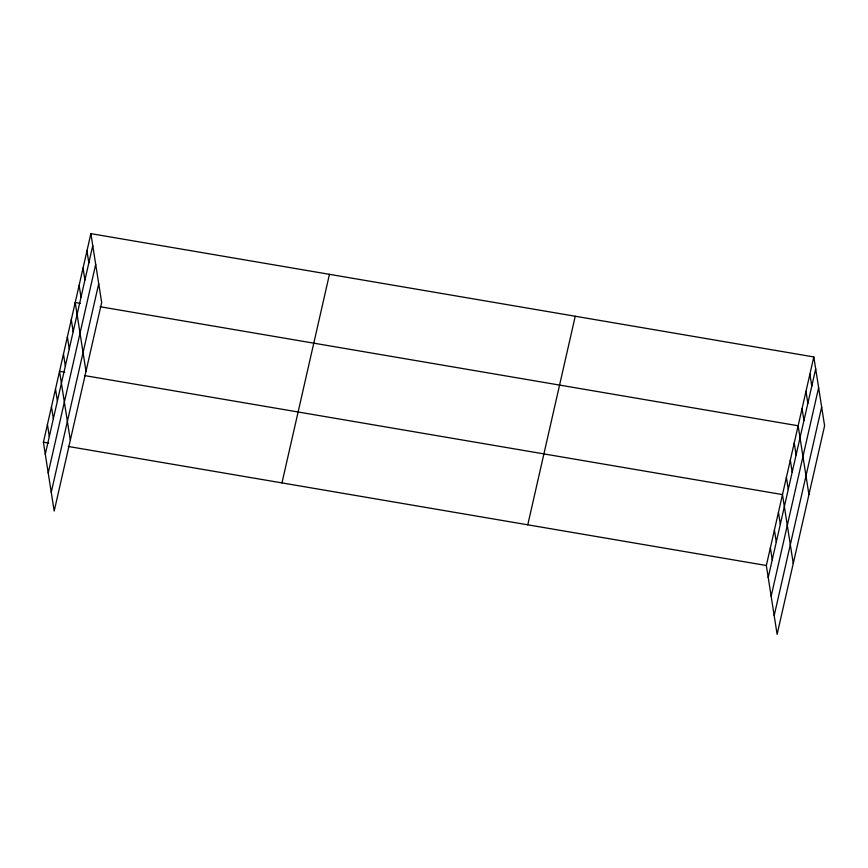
<?xml version="1.0" encoding="UTF-8"?>
<svg xmlns="http://www.w3.org/2000/svg" width="868" height="868" viewBox="0 0 868 868"><rect width="100%" height="100%" fill="white"/><g stroke="black" fill="none" stroke-linecap="round" stroke-linejoin="round"><path stroke-width="1.3" d="M90.88 233.644L101.665 302.498L54.185 511.068L43.4 442.224L90.88 233.644L813.815 356.932L824.6 425.776L777.12 634.356L766.335 565.502L813.815 356.932M45.277 454.203L92.757 245.633M48.217 472.973L95.697 264.393M51.245 492.297L98.724 283.727M281.97 482.901L329.449 274.331M527.766 524.825L575.245 316.245M768.213 577.491L815.692 368.911M771.153 596.251L818.632 387.681M774.18 615.586L821.66 407.016M80.453 303.377L75.212 302.476L85.997 371.32M100.113 306.729L798.148 425.765L808.933 494.608M64.785 372.198L59.545 371.309L70.319 440.152M84.446 375.551L782.48 494.586L793.265 563.44M43.4 442.224L48.641 443.114M68.301 446.467L766.335 565.502M809.898 374.141L811.775 386.119M805.981 391.349L807.858 403.327M802.065 408.557L803.942 420.535M794.231 442.973L796.108 454.951M790.314 460.181L792.191 472.159M786.397 477.389L788.274 489.368M778.444 512.315L780.321 524.305M774.408 530.044L776.285 542.033M770.372 547.773L772.249 559.762M86.963 250.852L88.84 262.841M83.046 268.06L84.923 280.038M79.129 285.268L81.006 297.247M71.295 319.684L73.172 331.663M67.379 336.892L69.256 348.871M63.462 354.101L65.339 366.079M55.509 389.038L57.386 401.016M51.472 406.766L53.349 418.745M47.436 424.495L49.313 436.474"/></g></svg>
